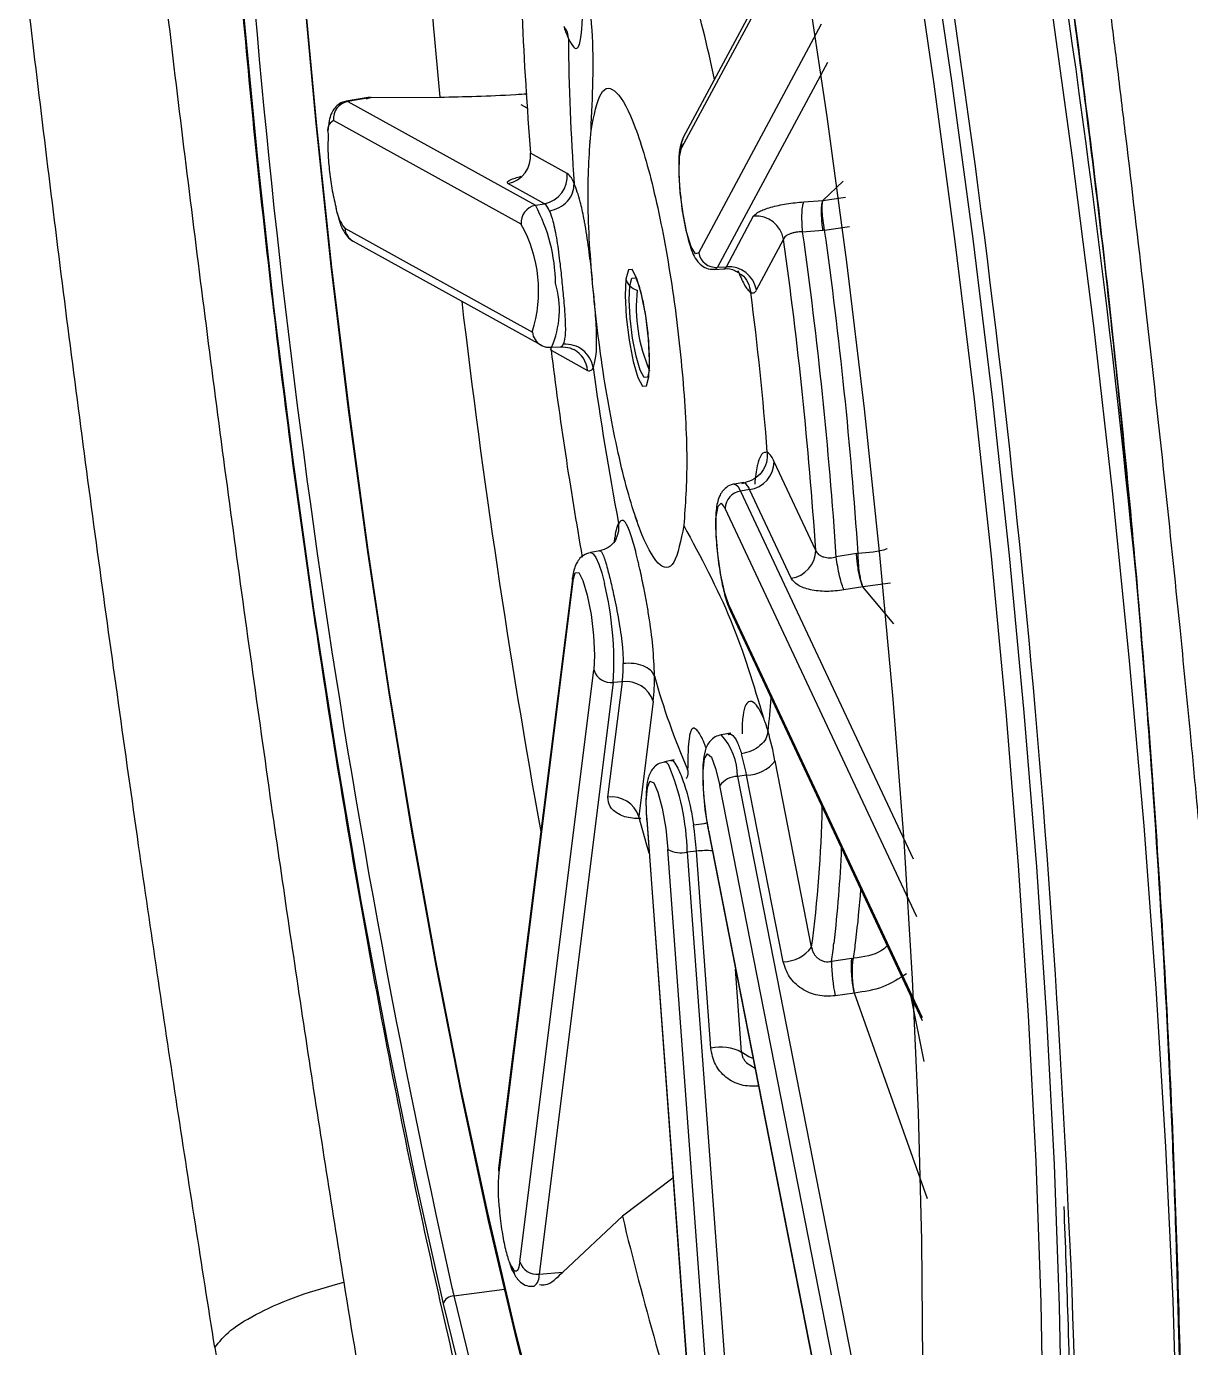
# Model space of a CAD drawing. Extents: x 832 to 912, y 781 to 934.
# Drawn here: x 901.199 to 902.529, y 846.38 to 847.889 of the extents above; entities that cross this region are included whole.
import ezdxf

# ---------------------------------------------------------------- set-up
doc = ezdxf.new("R2010")
doc.units = 0
doc.header["$MEASUREMENT"] = 0
doc.layers.add('1', color=4, linetype='Continuous')

# ---------------------------------------------------------------- blocks, each defined once
blk = doc.blocks.new('2026 SOVEREIGN HL')
at = {"layer": '1', "color": 3, "linetype": 'Continuous', "lineweight": 25}
for p, q in [((70.3589, 50.918), (70.2179, 50.6554)), ((70.3579, 50.9243), (70.2198, 50.6671)), ((70.2374, 50.5356), (70.3779, 50.7972)), ((70.3845, 50.7531), (70.2588, 50.519)), ((69.862, 50.7135), (69.8348, 50.7087)), ((69.8634, 50.7131), (69.8366, 50.7083)), ((69.8366, 50.7083), (70.0509, 50.5898)), ((69.8634, 50.7131), (69.857, 50.711)), ((69.8634, 50.7131), (69.9418, 50.7133)), ((70.0416, 50.7006), (70.0345, 50.7045)), ((70.0347, 50.5681), (69.8203, 50.6866)), ((70.0872, 50.6263), (70.0454, 50.6494)), ((70.0612, 50.5916), (70.0194, 50.6147)), ((70.4026, 50.6174), (70.3793, 50.5953)), ((70.3575, 50.5938), (70.3793, 50.5953)), ((70.3793, 50.5953), (70.4051, 50.5992)), ((70.0509, 50.5898), (70.0612, 50.5916)), ((70.2692, 50.5197), (70.3002, 50.5776)), ((70.3813, 50.5616), (70.4097, 50.5657)), ((69.8331, 50.5636), (70.0474, 50.4451)), ((70.3033, 50.4931), (70.3344, 50.5509)), ((70.3561, 50.5596), (70.3794, 50.5613)), ((70.3813, 50.5616), (70.3794, 50.5613)), ((69.8428, 50.5488), (70.0571, 50.4303)), ((70.2588, 50.519), (70.2692, 50.5197)), ((70.2559, 50.5165), (70.2663, 50.5172)), ((70.0685, 50.4258), (70.0687, 50.4244)), ((70.0687, 50.4244), (70.1105, 50.4012)), ((70.0692, 50.4276), (70.0796, 50.4283)), ((70.3712, 50.1957), (70.3237, 50.2969)), ((70.2889, 50.2733), (70.278, 50.2714)), ((70.2956, 50.2652), (70.2853, 50.2634)), ((70.2853, 50.2634), (70.4824, 49.8433)), ((70.2867, 50.2722), (70.2882, 50.2726)), ((70.2882, 50.2726), (70.2898, 50.273)), ((70.3431, 50.1639), (70.2956, 50.2652)), ((70.4866, 49.7771), (70.2677, 50.2436)), ((70.1411, 50.2055), (70.1416, 50.2102)), ((70.1422, 50.2059), (70.1416, 50.2102)), ((70.1248, 50.1952), (70.1139, 50.1932)), ((70.4176, 50.1922), (70.3945, 50.1882)), ((70.4176, 50.1922), (70.4195, 50.1923)), ((70.0935, 50.1656), (70.0087, 49.4899)), ((70.0938, 50.1607), (70.009, 49.4851)), ((70.4566, 50.1583), (70.4251, 50.1541)), ((70.4251, 50.1542), (70.4034, 50.1505)), ((70.4604, 50.1117), (70.4251, 50.1542)), ((70.2721, 50.1322), (70.4927, 49.662)), ((70.2736, 50.1262), (70.4929, 49.6588)), ((70.033, 49.383), (70.1178, 50.0587)), ((70.1398, 50.0448), (70.055, 49.3692)), ((70.1337, 49.9138), (70.1502, 50.0456)), ((70.1502, 50.0456), (70.1398, 50.0448)), ((70.1855, 50.0235), (70.169, 49.8917)), ((70.2741, 49.9871), (70.2632, 49.9852)), ((70.2739, 49.9855), (70.271, 49.9865)), ((70.2093, 49.9563), (70.1984, 49.9543)), ((70.3664, 49.7424), (70.3246, 49.9554)), ((70.2922, 49.9389), (70.2818, 49.9374)), ((70.2818, 49.9374), (70.4802, 48.9255)), ((70.334, 49.7259), (70.2922, 49.9389)), ((70.473, 48.8488), (70.2615, 49.9271)), ((70.178, 49.8884), (70.2624, 48.7347)), ((70.1783, 49.8875), (70.178, 49.8884)), ((70.1783, 49.8875), (70.2628, 48.7338)), ((70.2488, 49.8762), (70.2487, 49.8748)), ((70.2487, 49.8748), (70.4628, 48.7829)), ((70.2488, 49.8762), (70.4629, 48.7843)), ((70.2867, 48.7004), (70.2023, 49.8541)), ((70.2348, 49.8522), (70.2244, 49.8511)), ((70.2244, 49.8511), (70.3088, 48.6974)), ((70.2513, 49.6272), (70.2348, 49.8522)), ((70.4123, 49.7296), (70.3891, 49.7261)), ((70.2865, 49.6224), (70.2796, 49.7174)), ((70.4153, 49.69), (70.3934, 49.6869)), ((70.4989, 49.4551), (70.4153, 49.69)), ((70.495, 49.612), (70.4803, 49.6856)), ((70.2922, 49.6104), (70.3018, 49.6043)), ((70.208, 49.4786), (70.1503, 49.4351)), ((70.1503, 49.4351), (70.0822, 49.3713)), ((70.055, 49.3692), (70.0822, 49.3713)), ((69.9578, 49.3441), (70.0154, 49.3518))]:
    blk.add_line(p, q, dxfattribs=at)
at = {"layer": '1', "color": 3, "linetype": 'Continuous', "lineweight": 25, "flags": 128}
for points in [[(70.5, 50.9107), (70.5264, 50.7319), (70.5506, 50.5514), (70.5726, 50.3703), (70.592, 50.1897), (70.6089, 50.0106), (70.6232, 49.8343), (70.6347, 49.6618), (70.6434, 49.4941), (70.6492, 49.3323), (70.6521, 49.1774)], [(70.48, 50.9057), (70.5062, 50.728), (70.5302, 50.5486), (70.552, 50.3685), (70.5714, 50.189), (70.5882, 50.0111), (70.6024, 49.8358), (70.6138, 49.6643), (70.6224, 49.4976), (70.6282, 49.3368), (70.6311, 49.1828)], [(70.4933, 49.269), (70.4923, 49.4077), (70.4884, 49.5537), (70.4816, 49.7062), (70.472, 49.864), (70.4596, 50.0259), (70.4445, 50.1907), (70.4268, 50.3574), (70.4067, 50.5247), (70.3842, 50.6913), (70.3596, 50.8562)], [(69.705, 52.0717), (69.6941, 51.9692), (69.6863, 51.8551), (69.6815, 51.7302), (69.6798, 51.5955), (69.6811, 51.452), (69.6856, 51.3008), (69.6931, 51.143), (69.7036, 50.9799), (69.717, 50.8126), (69.7333, 50.6426), (69.7522, 50.471), (69.7737, 50.2991), (69.7975, 50.1284), (69.8236, 49.9599), (69.8516, 49.7952), (69.8815, 49.6353), (69.9129, 49.4816), (69.9456, 49.3352)], [(70.0617, 49.1682), (70.0291, 49.2949), (69.9974, 49.4299), (69.9668, 49.5723), (69.9375, 49.721), (69.9097, 49.8749), (69.8837, 50.0329), (69.8596, 50.1939), (69.8375, 50.3567), (69.8177, 50.5202), (69.8003, 50.6832), (69.7854, 50.8445), (69.7732, 51.0029), (69.7636, 51.1573), (69.7569, 51.3066), (69.7529, 51.4497), (69.7518, 51.5856), (69.7536, 51.7133), (69.7582, 51.8318), (69.7657, 51.9404), (69.7759, 52.0383)], [(70.0601, 49.1798), (70.0279, 49.3053), (69.9964, 49.4391), (69.9661, 49.5801), (69.9371, 49.7274), (69.9096, 49.8799), (69.8838, 50.0364), (69.8599, 50.196), (69.838, 50.3573), (69.8184, 50.5193), (69.8012, 50.6807), (69.7864, 50.8405), (69.7743, 50.9974), (69.7648, 51.1504), (69.7581, 51.2983), (69.7542, 51.4401), (69.7531, 51.5747), (69.7549, 51.7012), (69.7595, 51.8187), (69.7669, 51.9263), (69.777, 52.0232)], [(70.4401, 51.9001), (70.4768, 51.7371), (70.5122, 51.567), (70.5461, 51.3908), (70.5785, 51.2093), (70.6091, 51.0237), (70.6377, 50.8349), (70.6641, 50.644), (70.6883, 50.4521), (70.7101, 50.2602), (70.7293, 50.0695), (70.7459, 49.8809), (70.7597, 49.6956), (70.7707, 49.5146), (70.7789, 49.3388), (70.7841, 49.1693), (70.7864, 49.0071), (70.7857, 48.853), (70.7821, 48.7079), (70.7755, 48.5725), (70.766, 48.4478), (70.7536, 48.3343)], [(69.8348, 50.7087), (69.8351, 50.7087), (69.8366, 50.7083)], [(70.2374, 50.5356), (70.2336, 50.5343), (70.2288, 50.5424), (70.2238, 50.5585), (70.2195, 50.5802), (70.2164, 50.6043), (70.215, 50.627), (70.2155, 50.645), (70.2179, 50.6554)], [(70.1543, 50.5056), (70.1534, 50.4868), (70.1547, 50.4623), (70.158, 50.4359), (70.1626, 50.4116), (70.168, 50.3931), (70.1733, 50.3832), (70.1777, 50.3835), (70.1805, 50.3938)], [(70.1805, 50.3938), (70.1814, 50.4127), (70.1801, 50.4372), (70.1769, 50.4636), (70.1722, 50.4879), (70.1668, 50.5064), (70.1615, 50.5163), (70.1571, 50.516), (70.1543, 50.5056)], [(70.1588, 50.4979), (70.1612, 50.5067), (70.1649, 50.507), (70.1651, 50.5068)], [(70.2588, 50.519), (70.2564, 50.5166), (70.2558, 50.5165)], [(70.1795, 50.3947), (70.1788, 50.3934), (70.175, 50.3931), (70.1705, 50.4016), (70.1659, 50.4174), (70.1619, 50.4382), (70.1591, 50.4608), (70.158, 50.4818), (70.1588, 50.4979)], [(70.278, 50.2714), (70.2791, 50.2713), (70.2821, 50.2689), (70.2853, 50.2634)], [(70.2721, 50.1322), (70.2671, 50.1467), (70.2626, 50.1674), (70.2591, 50.1913), (70.2573, 50.2147), (70.2574, 50.2339), (70.2595, 50.2462), (70.2631, 50.2496), (70.2677, 50.2436)], [(70.1138, 50.1932), (70.1141, 50.1933), (70.1169, 50.1919), (70.1201, 50.1874), (70.1233, 50.18), (70.1266, 50.17), (70.1298, 50.1578)], [(70.0938, 50.1607), (70.0934, 50.1638), (70.0935, 50.1656)], [(70.0938, 50.1607), (70.0964, 50.1702), (70.1004, 50.1704), (70.1052, 50.1614), (70.1101, 50.1445), (70.1144, 50.1224), (70.1173, 50.0983), (70.1185, 50.0759), (70.1178, 50.0587)], [(70.2721, 50.1322), (70.2726, 50.1289), (70.2736, 50.1262)], [(70.2488, 49.8762), (70.245, 49.8997), (70.2428, 49.9235), (70.2425, 49.944), (70.2441, 49.958), (70.2474, 49.9634), (70.2519, 49.9595), (70.2568, 49.9467), (70.2615, 49.9271)], [(70.1984, 49.9543), (70.1999, 49.9541), (70.2029, 49.9513)], [(70.1783, 49.8875), (70.1776, 49.909), (70.1788, 49.9247), (70.1817, 49.9321), (70.186, 49.9303), (70.1909, 49.9194), (70.1957, 49.9011), (70.1997, 49.8781), (70.2023, 49.8541)], [(70.1808, 49.8498), (70.1781, 49.8591), (70.169, 49.8917)], [(70.2996, 49.6154), (70.2946, 49.6173), (70.2865, 49.6224)], [(70.0087, 49.4899), (70.0086, 49.4882), (70.009, 49.4851)], [(70.033, 49.383), (70.0324, 49.3797), (70.0318, 49.3769), (70.031, 49.3748), (70.0302, 49.3733), (70.0292, 49.3725), (70.0282, 49.3723), (70.027, 49.3728), (70.0258, 49.3739)], [(69.9578, 49.3441), (69.9913, 49.207), (70.0228, 49.0896)], [(69.9456, 49.3352), (69.9794, 49.1971), (70.014, 49.0686), (70.0492, 48.9504), (70.0846, 48.8436), (70.1201, 48.749), (70.1553, 48.6672), (70.1899, 48.5989), (70.2238, 48.5446), (70.2567, 48.5047), (70.2883, 48.4796), (70.293, 48.477)]]:
    blk.add_lwpolyline(points, dxfattribs=at)
at = {"layer": '1', "color": 3, "linetype": 'Continuous', "lineweight": 25}
for centre, radius, start, end in [((56.6747, 48.7928), 14.1293, 5.59392, 12.75073), ((78.4594, 51.5381), 8.5574, 181.97591, 185.53111), ((57.003, 48.8254), 13.6707, 2.56777, 9.91044), ((80.7314, 51.7633), 11.042, 183.16699, 192.60365), ((68.3959, 50.3388), 1.901, 11.9816, 15.4908), ((74.2585, 50.9903), 4.2269, 182.495, 184.6263), ((70.1905, 50.8283), 0.1126, 198.3698, 205.2589), ((72.5512, 50.7949), 2.4626, 180.3417, 184.1935), ((69.8402, 50.6887), 0.02, 100.4038, 185.8869), ((69.8257, 50.6755), 0.0123, 115.9504, 201.3459), ((70.2361, 50.6584), 0.0184, 151.8897, 189.4449), ((70.0136, 50.6461), 0.0319, 280.398, 5.8951), ((70.0554, 50.623), 0.0319, 280.4062, 5.8869), ((70.071, 50.6064), 0.0256, 19.1686, 50.7837), ((69.8722, 50.5944), 0.0498, 187.0629, 218.155), ((70.0545, 50.5701), 0.02, 100.403, 185.8877), ((69.8826, 50.499), 0.1912, 0.5539, 28.3476), ((70.0495, 50.5772), 0.0185, 19.1632, 50.7775), ((69.8996, 50.4919), 0.155, 342.4145, 29.4147), ((70.3026, 50.5453), 0.0323, 9.9527, 94.1355), ((69.8521, 50.5655), 0.0191, 185.5832, 240.9693), ((65.4327, 49.8636), 4.9496, 3.8463, 7.9815), ((65.3463, 49.8529), 5.0594, 3.799, 8.0286), ((65.3693, 49.8558), 5.0614, 3.8121, 8.0157), ((70.2573, 50.5391), 0.0202, 189.9551, 274.1333), ((70.2655, 50.5211), 0.00396, 281.5494, 340.2483), ((70.2715, 50.4875), 0.0323, 9.9536, 94.1346), ((70.17, 50.5095), 0.0162, 193.9604, 226.0493), ((69.9724, 50.4704), 0.1059, 336.129, 16.6784), ((70.1736, 50.5132), 0.0213, 225.8311, 252.5282), ((70.3447, 50.4733), 0.1786, 173.7062, 203.8028), ((70.299, 50.4941), 0.00442, 239.3406, 346.3604), ((66.9598, 50.0524), 3.3657, 4.3508, 7.4767), ((79.7637, 51.6321), 9.8645, 186.70528, 190.263), ((70.0665, 50.447), 0.0192, 185.7299, 241.1563), ((70.0786, 50.4325), 0.0043, 283.27, 342.4189), ((74.9225, 51.0348), 4.892, 187.1688, 189.968), ((70.08, 50.3982), 0.0307, 5.6913, 60.925), ((70.1123, 50.4055), 0.00469, 246.6493, 349.4009), ((73.2672, 50.8272), 3.1785, 187.6394, 190.8875), ((70.291, 50.2975), 0.0327, 278.0015, 358.98), ((70.3022, 50.2895), 0.0227, 19.2496, 53.5931), ((70.2881, 50.2432), 0.0204, 97.992, 178.9929), ((70.2801, 50.2598), 0.0164, 19.2376, 53.5878), ((70.1892, 50.2068), 0.0477, 155.1023, 175.8353), ((70.3385, 50.1962), 0.0326, 277.9914, 358.9901), ((69.7551, 50.0677), 0.3854, 356.6022, 13.5264), ((70.1372, 50.0651), 0.0204, 198.2914, 277.3968), ((69.9824, 50.0643), 0.1688, 353.6422, 0.7702), ((69.9539, 50.0493), 0.233, 353.6445, 0.782), ((70.9495, 50.2621), 0.7909, 195.3754, 203.6073), ((70.1544, 50.0132), 0.0327, 18.294, 97.3969), ((69.5069, 50.084), 0.8153, 353.3189, 355.9808), ((70.2095, 49.9368), 0.0723, 0.4754, 42.0134), ((69.9324, 49.8803), 0.3993, 10.835, 15.814), ((70.0077, 49.8844), 0.2896, 10.8438, 15.8129), ((69.9481, 49.8442), 0.2764, 1.4174, 22.7969), ((70.2918, 49.98), 0.041, 270.6151, 323.2282), ((70.2821, 49.9118), 0.0257, 90.6131, 143.2296), ((70.1379, 49.8814), 0.0327, 18.2957, 97.3959), ((68.9899, 49.9278), 1.3889, 352.3284, 358.9487), ((69.7502, 49.8163), 0.4859, 4.2374, 7.7512), ((70.2173, 49.8817), 0.0314, 241.4571, 282.9707), ((70.2461, 49.7517), 0.1011, 86.0627, 96.4281), ((69.0257, 49.9107), 1.3761, 353.1611, 357.6977), ((69.2284, 49.8962), 1.1975, 352.9858, 355.7927), ((70.3335, 49.767), 0.0411, 270.6207, 323.2192), ((69.5473, 49.8525), 0.8512, 351.4622, 352.8728), ((69.5569, 49.8577), 0.8668, 351.5143, 352.8607), ((70.5791, 49.7273), 0.19, 180.3593, 192.2823), ((70.2625, 49.5782), 0.0502, 61.4586, 102.9694), ((70.2204, 49.4672), 0.2121, 175.1783, 186.6647), ((74.1045, 50.3963), 4.0694, 193.6623, 197.913), ((64.423, 49.1109), 6.2455, 354.36542, 3.0013), ((70.0524, 49.3894), 0.0204, 198.2836, 277.4035), ((70.0399, 49.3671), 0.0153, 307.4406, 7.5801), ((69.9573, 49.332), 0.0121, 87.4986, 164.7043), ((75.1183, 50.552), 5.3, 193.0645, 193.1739)]:
    blk.add_arc(centre, radius, start, end, dxfattribs=at)
for points, knots in [([(69.7099, 52.3219), (69.7077, 52.3052), (69.697, 52.2218), (69.6863, 52.0749), (69.6773, 51.884), (69.6746, 51.7023), (69.676, 51.5242), (69.6812, 51.3458), (69.6899, 51.1652), (69.7016, 50.9871), (69.716, 50.8104), (69.733, 50.6343), (69.7526, 50.4589), (69.7746, 50.2841), (69.7991, 50.1102), (69.826, 49.9373), (69.8553, 49.7655), (69.8873, 49.5948), (69.9212, 49.4287), (69.9455, 49.322), (69.9574, 49.27)], [0, 0, 0, 0, 0.018386, 0.091592, 0.161019, 0.223471, 0.281769, 0.342524, 0.400504, 0.456684, 0.511697, 0.565965, 0.619798, 0.673449, 0.727136, 0.781022, 0.835352, 0.890414, 0.94658, 1, 1, 1, 1]), ([(70.5388, 41.6256), (70.5422, 41.6469), (70.5511, 41.7028), (70.5646, 41.7888), (70.58, 41.8897), (70.5962, 41.9977), (70.6146, 42.1232), (70.6348, 42.2663), (70.6538, 42.4052), (70.6706, 42.5322), (70.6846, 42.6408), (70.698, 42.7478), (70.711, 42.8546), (70.7237, 42.9611), (70.7357, 43.0655), (70.7474, 43.1702), (70.7619, 43.304), (70.7852, 43.5274), (70.8131, 43.8214), (70.8401, 44.1403), (70.8603, 44.4064), (70.8749, 44.6195), (70.8843, 44.7682), (70.8899, 44.8634), (70.8935, 44.9259), (70.8983, 45.0117), (70.9045, 45.1277), (70.9114, 45.2705), (70.9177, 45.4134), (70.9235, 45.5563), (70.933, 45.8193), (70.9392, 46.0567), (70.9431, 46.2685), (70.9441, 46.3344), (70.9451, 46.4003), (70.9459, 46.4663), (70.9466, 46.5322), (70.948, 46.6999), (70.9485, 46.9563), (70.9457, 47.2881), (70.9405, 47.5803), (70.934, 47.8328), (70.927, 48.0458), (70.9204, 48.2179), (70.9135, 48.3756), (70.906, 48.5322), (70.897, 48.7021), (70.8871, 48.8719), (70.8763, 49.0417), (70.8646, 49.2114), (70.8525, 49.374), (70.8402, 49.5295), (70.8277, 49.6778), (70.8162, 49.8061), (70.8066, 49.9092), (70.7977, 50.003), (70.7858, 50.1232), (70.7685, 50.2906), (70.7479, 50.4777), (70.7294, 50.6359), (70.7164, 50.7432), (70.7071, 50.8179), (70.6969, 50.8991), (70.6821, 51.0131), (70.6618, 51.1645), (70.6348, 51.3579), (70.6139, 51.4976), (70.6026, 51.5729)], [0, 0, 0, 0, 0.006463, 0.017004, 0.026173, 0.037109, 0.049815, 0.064288, 0.08053, 0.091932, 0.102768, 0.113412, 0.124357, 0.13509, 0.145613, 0.155924, 0.166762, 0.18603, 0.223411, 0.255464, 0.282185, 0.303576, 0.319636, 0.326965, 0.332212, 0.338457, 0.352779, 0.367101, 0.381423, 0.395745, 0.410068, 0.460486, 0.467088, 0.473691, 0.480293, 0.486896, 0.493499, 0.500101, 0.537291, 0.570518, 0.599782, 0.625082, 0.646419, 0.663792, 0.676808, 0.693847, 0.710886, 0.727924, 0.744962, 0.761999, 0.779036, 0.793942, 0.808848, 0.823753, 0.832632, 0.839968, 0.852064, 0.868919, 0.890532, 0.908601, 0.916769, 0.923015, 0.931208, 0.941345, 0.957562, 0.977114, 1, 1, 1, 1]), ([(70.5545, 47.0551), (70.5703, 47.0959), (70.6018, 47.1775), (70.6451, 47.3409), (70.6844, 47.532), (70.7187, 47.7518), (70.7472, 47.997), (70.7693, 48.2653), (70.7843, 48.5539), (70.7916, 48.8599), (70.7907, 49.1804), (70.7813, 49.5122), (70.7632, 49.8522), (70.7363, 50.1971), (70.7008, 50.5438), (70.6568, 50.8889), (70.6053, 51.2302), (70.5652, 51.4507), (70.5452, 51.561)], [0, 0, 0, 0, 0.062507, 0.125014, 0.187513, 0.250001, 0.312485, 0.374971, 0.437465, 0.499969, 0.562483, 0.625003, 0.687522, 0.750034, 0.812535, 0.875025, 0.937509, 1, 1, 1, 1]), ([(70.5462, 51.5501), (70.5682, 51.4288), (70.6106, 51.1942), (70.6622, 50.8433), (70.7031, 50.5145), (70.7339, 50.21), (70.7562, 49.9324), (70.7724, 49.6686), (70.7828, 49.4235), (70.7882, 49.1976), (70.7898, 48.9945), (70.7882, 48.801), (70.7834, 48.6087), (70.7753, 48.4186), (70.7636, 48.2321), (70.7487, 48.0529), (70.7313, 47.8904), (70.7151, 47.7661), (70.7017, 47.6765), (70.6916, 47.614), (70.6818, 47.5588), (70.6724, 47.509), (70.6623, 47.459), (70.6503, 47.404), (70.6353, 47.3417), (70.6171, 47.2749), (70.5958, 47.2063), (70.5803, 47.1674), (70.5721, 47.1467)], [0, 0, 0, 0, 0.069587, 0.134513, 0.194787, 0.250411, 0.301382, 0.347695, 0.397114, 0.439818, 0.47797, 0.51695, 0.557009, 0.598145, 0.640355, 0.683638, 0.72646, 0.764184, 0.785014, 0.803731, 0.820335, 0.836661, 0.852442, 0.872828, 0.897803, 0.927343, 0.96142, 1, 1, 1, 1]), ([(69.5868, 51.2003), (69.5984, 51.0936), (69.6217, 50.8803), (69.6612, 50.5546), (69.7035, 50.2281), (69.7339, 50.0126), (69.7491, 49.9048)], [0, 0, 0, 0, 0.250051, 0.500051, 0.75004, 1, 1, 1, 1]), ([(70.0886, 50.7802), (70.0908, 50.7763), (70.0949, 50.7687), (70.0979, 50.7686), (70.0995, 50.7702), (70.1006, 50.7717), (70.1022, 50.7765), (70.1033, 50.784), (70.1038, 50.7897), (70.1043, 50.7956), (70.1047, 50.8035), (70.1051, 50.8167), (70.1052, 50.8285), (70.1048, 50.8506), (70.1035, 50.8758), (70.1009, 50.897), (70.1, 50.9044)], [0, 0, 0, 0, 0.134769, 0.260429, 0.264026, 0.294684, 0.381579, 0.46378, 0.488702, 0.502895, 0.581085, 0.624602, 0.703977, 0.744159, 0.911384, 1, 1, 1, 1]), ([(70.1144, 50.6754), (70.1162, 50.7136), (70.1198, 50.7899), (70.1066, 50.8662), (70.1001, 50.9044)], [0, 0, 0, 0, 0.499842, 1, 1, 1, 1]), ([(69.5976, 49.8586), (69.5823, 49.9669), (69.5517, 50.1833), (69.5086, 50.5113), (69.4825, 50.7288), (69.4694, 50.8376)], [0, 0, 0, 0, 0.33333, 0.666673, 1, 1, 1, 1]), ([(70.0886, 50.7802), (70.0882, 50.7839), (70.0876, 50.7891), (70.0842, 50.7929), (70.0832, 50.794)], [0, 0, 0, 0, 0.7021788, 1, 1, 1, 1]), ([(69.9418, 50.7133), (69.9694, 50.7139), (70.0007, 50.7146), (70.0371, 50.717), (70.0415, 50.7172)], [0, 0, 0, 0, 0.8796224, 1, 1, 1, 1]), ([(70.1144, 50.6754), (70.1177, 50.6922), (70.1244, 50.7258), (70.1431, 50.7249), (70.1649, 50.6845), (70.1872, 50.6078), (70.2066, 50.5071), (70.2198, 50.3982), (70.2256, 50.2947), (70.2221, 50.2476), (70.2204, 50.2241)], [0, 0, 0, 0, 0.125, 0.25, 0.375, 0.5, 0.625, 0.75, 0.875, 1, 1, 1, 1]), ([(69.835, 50.7083), (69.8342, 50.7083), (69.8306, 50.7082), (69.8253, 50.7048), (69.8203, 50.6996), (69.817, 50.6933), (69.8149, 50.6857), (69.8143, 50.6787), (69.8139, 50.6747)], [0, 0, 0, 0, 0.044917, 0.199035, 0.336544, 0.485897, 0.703105, 1, 1, 1, 1]), ([(69.8143, 50.671), (69.814, 50.6649), (69.8136, 50.6562), (69.8144, 50.6415), (69.8154, 50.6307), (69.8167, 50.6198), (69.819, 50.6048), (69.8213, 50.595), (69.8228, 50.5883)], [0, 0, 0, 0, 0.27145, 0.389531, 0.509235, 0.625995, 0.741666, 1, 1, 1, 1]), ([(70.2204, 50.2241), (70.2171, 50.2073), (70.2104, 50.1737), (70.1917, 50.1746), (70.1699, 50.215), (70.1476, 50.2916), (70.1282, 50.3924), (70.115, 50.5013), (70.1092, 50.6047), (70.1127, 50.6519), (70.1144, 50.6754)], [0, 0, 0, 0, 0.125, 0.25, 0.375, 0.5, 0.625, 0.75, 0.875, 1, 1, 1, 1]), ([(70.1131, 50.6627), (70.1131, 50.6632), (70.1132, 50.6641), (70.1128, 50.6601), (70.1126, 50.6581)], [0, 0, 0, 0, 0.513979, 1, 1, 1, 1]), ([(70.2198, 50.6671), (70.2185, 50.6636), (70.2152, 50.6552), (70.2144, 50.64), (70.2146, 50.6186), (70.2164, 50.603), (70.2171, 50.5961)], [0, 0, 0, 0, 0.19317, 0.475195, 0.769846, 1, 1, 1, 1]), ([(70.0462, 50.649), (70.046, 50.649), (70.0453, 50.6489), (70.045, 50.649), (70.0452, 50.6493), (70.0454, 50.6494)], [0, 0, 0, 0, 0.151979, 0.569826, 1, 1, 1, 1]), ([(70.0194, 50.6147), (70.019, 50.6155), (70.0182, 50.6171), (70.0246, 50.6202), (70.0322, 50.6222), (70.0347, 50.6229)], [0, 0, 0, 0, 0.402072, 0.802179, 1, 1, 1, 1]), ([(70.067, 50.5833), (70.0708, 50.5844), (70.0785, 50.5865), (70.0879, 50.5942), (70.0943, 50.604), (70.0949, 50.6112), (70.0952, 50.6148)], [0, 0, 0, 0, 0.2500263, 0.4999982, 0.7500023, 1, 1, 1, 1]), ([(70.116, 50.5047), (70.1159, 50.5061), (70.1148, 50.5166), (70.1122, 50.5383), (70.1094, 50.5575), (70.1076, 50.5678), (70.1072, 50.5704), (70.1054, 50.5799), (70.1016, 50.5977), (70.0976, 50.6084), (70.0952, 50.6148)], [0, 0, 0, 0, 0.031801, 0.235715, 0.478196, 0.480162, 0.496998, 0.545002, 0.729063, 1, 1, 1, 1]), ([(70.2171, 50.5961), (70.2173, 50.5939), (70.2184, 50.583), (70.222, 50.5635), (70.228, 50.5411), (70.2326, 50.5288), (70.2419, 50.5198), (70.2491, 50.5164), (70.2538, 50.5167), (70.2556, 50.5169)], [0, 0, 0, 0, 0.058157, 0.281294, 0.508774, 0.774387, 0.868082, 0.950586, 1, 1, 1, 1]), ([(70.3794, 50.5613), (70.379, 50.564), (70.3784, 50.5689), (70.3779, 50.5763), (70.3776, 50.5841), (70.3779, 50.5916), (70.3789, 50.5941), (70.3793, 50.5953)], [0, 0, 0, 0, 0.181752, 0.32605, 0.50153, 0.765816, 1, 1, 1, 1]), ([(70.3813, 50.5616), (70.3806, 50.5653), (70.3793, 50.5727), (70.3784, 50.5831), (70.3784, 50.5914), (70.379, 50.594), (70.3793, 50.5953)], [0, 0, 0, 0, 0.247435, 0.494872, 0.744596, 1, 1, 1, 1]), ([(69.823, 50.586), (69.8241, 50.582), (69.8273, 50.5698), (69.8313, 50.5594), (69.8388, 50.5512), (69.8423, 50.5491), (69.8428, 50.5488)], [0, 0, 0, 0, 0.249908, 0.75796, 0.963013, 1, 1, 1, 1]), ([(70.067, 50.5833), (70.0683, 50.5797), (70.0715, 50.5713), (70.0755, 50.5502), (70.0788, 50.5252), (70.0805, 50.5087), (70.0812, 50.5017)], [0, 0, 0, 0, 0.210241, 0.499874, 0.786861, 1, 1, 1, 1]), ([(70.3002, 50.5776), (70.3019, 50.5793), (70.3052, 50.5827), (70.3192, 50.5877), (70.3375, 50.5918), (70.3508, 50.5931), (70.3575, 50.5938)], [0, 0, 0, 0, 0.2519504, 0.5026806, 0.7520439, 1, 1, 1, 1]), ([(70.3561, 50.5596), (70.3558, 50.5634), (70.3553, 50.5709), (70.3554, 50.5814), (70.3561, 50.5898), (70.357, 50.5924), (70.3575, 50.5937)], [0, 0, 0, 0, 0.250001, 0.499999, 0.749999, 1, 1, 1, 1]), ([(70.3561, 50.5596), (70.3536, 50.5595), (70.3498, 50.5593), (70.3451, 50.5583), (70.3418, 50.5573), (70.339, 50.556), (70.3367, 50.5545), (70.335, 50.5528), (70.3346, 50.5515), (70.3344, 50.5509)], [0, 0, 0, 0, 0.235009, 0.355455, 0.478054, 0.603399, 0.731922, 0.864018, 1, 1, 1, 1]), ([(70.1659, 50.5058), (70.166, 50.5057), (70.1661, 50.5054), (70.1679, 50.5016), (70.1706, 50.4932), (70.1741, 50.4783), (70.1776, 50.458), (70.1799, 50.4385), (70.1803, 50.4284), (70.1804, 50.425)], [0, 0, 0, 0, 0.060469, 0.156119, 0.293259, 0.471649, 0.676642, 0.893099, 1, 1, 1, 1]), ([(70.2665, 50.5171), (70.2667, 50.5171), (70.2707, 50.5182), (70.2774, 50.5161), (70.2817, 50.5137), (70.2831, 50.513)], [0, 0, 0, 0, 0.034471, 0.677132, 1, 1, 1, 1]), ([(70.2823, 50.5152), (70.2847, 50.5095), (70.29, 50.4966), (70.2944, 50.4926), (70.2968, 50.4903)], [0, 0, 0, 0, 0.449246, 1, 1, 1, 1]), ([(70.2843, 50.5117), (70.2849, 50.5114), (70.289, 50.5092), (70.2942, 50.5018), (70.2959, 50.4941), (70.2968, 50.4903)], [0, 0, 0, 0, 0.085276, 0.54262, 1, 1, 1, 1]), ([(70.0812, 50.5017), (70.0819, 50.4948), (70.0836, 50.4786), (70.0852, 50.4561), (70.0852, 50.439), (70.0835, 50.4335), (70.0827, 50.4312)], [0, 0, 0, 0, 0.213317, 0.499971, 0.789785, 1, 1, 1, 1]), ([(70.117, 50.4047), (70.1183, 50.409), (70.1205, 50.416), (70.1209, 50.4307), (70.1208, 50.4391), (70.1206, 50.4502), (70.1196, 50.4676), (70.1178, 50.4863), (70.117, 50.494)], [0, 0, 0, 0, 0.290704, 0.475369, 0.530027, 0.559766, 0.81827, 1, 1, 1, 1]), ([(70.0571, 50.4303), (70.0597, 50.429), (70.0635, 50.4272), (70.0677, 50.4278), (70.0691, 50.428)], [0, 0, 0, 0, 0.684649, 1, 1, 1, 1]), ([(70.1169, 50.4047), (70.1159, 50.4084), (70.1137, 50.416), (70.1054, 50.4249), (70.0947, 50.4307), (70.0867, 50.431), (70.0827, 50.4312)], [0, 0, 0, 0, 0.249996, 0.500005, 0.749983, 1, 1, 1, 1]), ([(70.0687, 50.4244), (70.0685, 50.4248), (70.0681, 50.4256), (70.0684, 50.4265), (70.0689, 50.427), (70.069, 50.427)], [0, 0, 0, 0, 0.4479967, 0.882724, 1, 1, 1, 1]), ([(70.0794, 50.428), (70.0833, 50.428), (70.0891, 50.4279), (70.0934, 50.4257), (70.0949, 50.425)], [0, 0, 0, 0, 0.66587, 1, 1, 1, 1]), ([(70.1804, 50.425), (70.1807, 50.4214), (70.1812, 50.4119), (70.1808, 50.4035), (70.1804, 50.3996), (70.1803, 50.3987)], [0, 0, 0, 0, 0.326226, 0.846133, 1, 1, 1, 1]), ([(70.1803, 50.3987), (70.1799, 50.3967), (70.1794, 50.3945), (70.1796, 50.395), (70.1796, 50.3951)], [0, 0, 0, 0, 0.890531, 1, 1, 1, 1]), ([(70.3157, 50.3077), (70.3157, 50.3037), (70.3157, 50.2957), (70.3101, 50.2848), (70.3012, 50.2764), (70.2936, 50.2741), (70.2898, 50.273)], [0, 0, 0, 0, 0.25, 0.500013, 0.749984, 1, 1, 1, 1]), ([(70.3157, 50.3077), (70.3135, 50.3077), (70.3098, 50.3076), (70.3062, 50.2995), (70.3048, 50.2943), (70.3044, 50.2928), (70.3043, 50.2924), (70.3043, 50.2923), (70.3031, 50.2867), (70.3022, 50.279), (70.3014, 50.2714)], [0, 0, 0, 0, 0.3541013, 0.5971773, 0.65975, 0.6763988, 0.6810684, 0.6824876, 0.6832998, 1, 1, 1, 1]), ([(70.2782, 50.2712), (70.2777, 50.2712), (70.2743, 50.2711), (70.269, 50.268), (70.2639, 50.2629), (70.2605, 50.2567), (70.2577, 50.2473), (70.2564, 50.2326), (70.257, 50.2085), (70.2598, 50.1816), (70.2643, 50.1556), (70.2689, 50.1374), (70.2723, 50.1292), (70.2736, 50.1262)], [0, 0, 0, 0, 0.009277, 0.05883, 0.102223, 0.148424, 0.213126, 0.358134, 0.496616, 0.640803, 0.779278, 0.920601, 1, 1, 1, 1]), ([(70.1652, 50.234), (70.1659, 50.2318), (70.1671, 50.2283), (70.1668, 50.2293), (70.1667, 50.2297)], [0, 0, 0, 0, 0.640318, 1, 1, 1, 1]), ([(70.1414, 50.2062), (70.1431, 50.2092), (70.1467, 50.2155), (70.1462, 50.2229), (70.146, 50.2269)], [0, 0, 0, 0, 0.466365, 1, 1, 1, 1]), ([(70.1869, 50.0524), (70.1865, 50.0635), (70.1857, 50.0846), (70.1816, 50.1147), (70.1778, 50.1372), (70.1743, 50.1555), (70.1713, 50.1697), (70.1691, 50.1791), (70.1666, 50.1901), (70.1622, 50.2071), (70.1565, 50.2238), (70.1509, 50.2322), (70.1476, 50.2287), (70.146, 50.2269)], [0, 0, 0, 0, 0.137876, 0.264143, 0.32489, 0.38538, 0.469806, 0.4939, 0.506009, 0.614955, 0.744104, 0.866988, 1, 1, 1, 1]), ([(70.2204, 50.2241), (70.2395, 50.1885), (70.2777, 50.1173), (70.3001, 50.0422), (70.3113, 50.0046)], [0, 0, 0, 0, 0.499843, 1, 1, 1, 1]), ([(70.1417, 50.2062), (70.1394, 50.2035), (70.135, 50.1983), (70.1276, 50.196), (70.1241, 50.195)], [0, 0, 0, 0, 0.517804, 1, 1, 1, 1]), ([(70.1431, 50.2086), (70.1432, 50.2088), (70.1433, 50.2091), (70.1427, 50.2078), (70.1423, 50.207)], [0, 0, 0, 0, 0.398303, 1, 1, 1, 1]), ([(70.1133, 50.193), (70.1107, 50.1922), (70.1057, 50.1906), (70.1003, 50.1854), (70.0968, 50.1795), (70.0947, 50.1731), (70.0939, 50.1681), (70.0935, 50.1656)], [0, 0, 0, 0, 0.18383, 0.350273, 0.522571, 0.752449, 1, 1, 1, 1]), ([(70.1243, 50.1949), (70.1243, 50.1949), (70.1256, 50.196), (70.1285, 50.1903), (70.1327, 50.1774), (70.1358, 50.1644), (70.1371, 50.1589)], [0, 0, 0, 0, 0.010784, 0.373565, 0.733035, 1, 1, 1, 1]), ([(70.3712, 50.1957), (70.3716, 50.1948), (70.3723, 50.1931), (70.3743, 50.191), (70.377, 50.1894), (70.3801, 50.1881), (70.3835, 50.1874), (70.3884, 50.187), (70.3921, 50.1877), (70.3945, 50.1882)], [0, 0, 0, 0, 0.1364243, 0.2687783, 0.3974832, 0.5228903, 0.6454162, 0.7656583, 1, 1, 1, 1]), ([(70.4034, 50.1505), (70.4026, 50.1525), (70.401, 50.1564), (70.3984, 50.1661), (70.3961, 50.1772), (70.3951, 50.1845), (70.3945, 50.1882)], [0, 0, 0, 0, 0.249995, 0.49999, 0.749999, 1, 1, 1, 1]), ([(70.4251, 50.1542), (70.4243, 50.1559), (70.4227, 50.1598), (70.4206, 50.1686), (70.4192, 50.1772), (70.4182, 50.1848), (70.4178, 50.1895), (70.4176, 50.1922)], [0, 0, 0, 0, 0.2228, 0.500638, 0.676849, 0.820141, 1, 1, 1, 1]), ([(70.4526, 50.1975), (70.4523, 50.1974), (70.4437, 50.1939), (70.4314, 50.1931), (70.4195, 50.1923)], [0, 0, 0, 0, 0.031731, 1, 1, 1, 1]), ([(70.4251, 50.1541), (70.4248, 50.155), (70.4242, 50.1564), (70.4236, 50.1587), (70.423, 50.1609), (70.4222, 50.1644), (70.421, 50.1711), (70.4199, 50.1812), (70.4196, 50.1886), (70.4195, 50.1923)], [0, 0, 0, 0, 0.118324, 0.196909, 0.242484, 0.333869, 0.501448, 0.750728, 1, 1, 1, 1]), ([(70.1371, 50.1589), (70.1385, 50.1529), (70.1418, 50.1386), (70.1468, 50.1126), (70.1505, 50.0867), (70.151, 50.0726), (70.1513, 50.0666)], [0, 0, 0, 0, 0.21332, 0.49997, 0.789787, 1, 1, 1, 1]), ([(70.4034, 50.1505), (70.3967, 50.1496), (70.3833, 50.148), (70.3644, 50.1503), (70.3494, 50.1556), (70.3452, 50.1611), (70.3431, 50.1639)], [0, 0, 0, 0, 0.249143, 0.498783, 0.748536, 1, 1, 1, 1]), ([(70.1869, 50.0524), (70.1857, 50.0546), (70.1832, 50.059), (70.1744, 50.064), (70.1633, 50.0669), (70.1553, 50.0667), (70.1513, 50.0666)], [0, 0, 0, 0, 0.250003, 0.499995, 0.75001, 1, 1, 1, 1]), ([(70.3113, 50.0046), (70.3104, 50.0066), (70.3078, 50.0125), (70.3027, 50.0205), (70.2984, 50.0234), (70.2944, 50.0231), (70.2908, 50.0202), (70.2878, 50.008), (70.2868, 49.9957), (70.2872, 49.9869), (70.2872, 49.9862)], [0, 0, 0, 0, 0.075756, 0.216943, 0.41456, 0.433858, 0.605728, 0.796188, 0.983631, 1, 1, 1, 1]), ([(70.2459, 49.9696), (70.2452, 49.9717), (70.2418, 49.9813), (70.2386, 49.9862), (70.2344, 49.9918), (70.2326, 49.9929), (70.2312, 49.9925), (70.2311, 49.9925), (70.231, 49.9925), (70.2307, 49.9923), (70.2293, 49.9914), (70.2283, 49.9891), (70.2275, 49.9862), (70.2272, 49.9852), (70.2264, 49.981), (70.2252, 49.9699), (70.2249, 49.9546), (70.2248, 49.9454)], [0, 0, 0, 0, 0.04965, 0.236119, 0.245583, 0.421393, 0.421491, 0.422307, 0.424636, 0.433529, 0.468304, 0.606052, 0.607661, 0.62068, 0.657198, 0.796226, 1, 1, 1, 1]), ([(70.3166, 49.9892), (70.3158, 49.992), (70.3141, 49.9977), (70.3123, 50.0023), (70.3113, 50.0046)], [0, 0, 0, 0, 0.49706, 1, 1, 1, 1]), ([(70.2633, 49.9849), (70.2608, 49.9843), (70.2559, 49.9831), (70.2504, 49.9782), (70.2466, 49.9725), (70.2438, 49.9645), (70.242, 49.9524), (70.2418, 49.9322), (70.2437, 49.9068), (70.2464, 49.8872), (70.2483, 49.8772), (70.2487, 49.8748)], [0, 0, 0, 0, 0.0582, 0.117169, 0.176225, 0.251083, 0.399033, 0.593506, 0.769869, 0.946436, 1, 1, 1, 1]), ([(70.2712, 49.9855), (70.2724, 49.9858), (70.2755, 49.9867), (70.2813, 49.9783), (70.2849, 49.9678), (70.2864, 49.9634)], [0, 0, 0, 0, 0.270982, 0.693518, 1, 1, 1, 1]), ([(70.3166, 49.9891), (70.3161, 49.9863), (70.315, 49.9805), (70.3079, 49.9725), (70.2981, 49.9662), (70.2903, 49.9643), (70.2864, 49.9634)], [0, 0, 0, 0, 0.249993, 0.499996, 0.749993, 1, 1, 1, 1]), ([(70.1983, 49.9538), (70.1962, 49.9534), (70.1916, 49.9526), (70.1862, 49.948), (70.1822, 49.9424), (70.1793, 49.9349), (70.1774, 49.9235), (70.1769, 49.907), (70.1777, 49.8932), (70.178, 49.8884)], [0, 0, 0, 0, 0.072143, 0.16049, 0.246631, 0.35198, 0.545853, 0.841498, 1, 1, 1, 1]), ([(70.2063, 49.9551), (70.2064, 49.9554), (70.2072, 49.9568), (70.2088, 49.9545), (70.2101, 49.9526)], [0, 0, 0, 0, 0.150803, 1, 1, 1, 1]), ([(70.2101, 49.9526), (70.2116, 49.9502), (70.2151, 49.9446), (70.2217, 49.9273), (70.2279, 49.9049), (70.2306, 49.8887), (70.2317, 49.8818)], [0, 0, 0, 0, 0.2133174, 0.4999696, 0.7897861, 1, 1, 1, 1]), ([(70.2232, 49.9354), (70.2239, 49.9363), (70.2262, 49.9395), (70.2254, 49.9429), (70.2248, 49.9454)], [0, 0, 0, 0, 0.294903, 1, 1, 1, 1]), ([(69.749, 49.9048), (69.7625, 49.8126), (69.7894, 49.6282), (69.8177, 49.4494), (69.8319, 49.3599)], [0, 0, 0, 0, 0.500003, 1, 1, 1, 1]), ([(70.1713, 49.8894), (70.168, 49.8894), (70.1582, 49.8894), (70.1451, 49.8942), (70.1345, 49.9027), (70.134, 49.9101), (70.1337, 49.9138)], [0, 0, 0, 0, 0.14431, 0.4287749, 0.7134226, 1, 1, 1, 1]), ([(70.169, 49.8917), (70.1689, 49.8911), (70.1688, 49.8901), (70.1694, 49.8888), (70.1702, 49.8881), (70.1704, 49.8879)], [0, 0, 0, 0, 0.414812, 0.817324, 1, 1, 1, 1]), ([(70.2471, 49.8841), (70.2459, 49.8839), (70.2412, 49.8831), (70.2357, 49.8824), (70.2317, 49.8818)], [0, 0, 0, 0, 0.258489, 1, 1, 1, 1]), ([(69.6847, 49.2852), (69.6698, 49.3793), (69.6401, 49.5676), (69.6117, 49.7616), (69.5976, 49.8586)], [0, 0, 0, 0, 0.4999954, 1, 1, 1, 1]), ([(70.3664, 49.7424), (70.3667, 49.741), (70.3673, 49.7383), (70.3692, 49.7346), (70.3716, 49.7315), (70.3746, 49.7289), (70.378, 49.7271), (70.3828, 49.7256), (70.3866, 49.7259), (70.3891, 49.7261)], [0, 0, 0, 0, 0.136416, 0.268811, 0.397507, 0.522896, 0.645436, 0.76563, 1, 1, 1, 1]), ([(70.453, 49.7439), (70.4508, 49.742), (70.4404, 49.7333), (70.4258, 49.7313), (70.4142, 49.7298)], [0, 0, 0, 0, 0.208932, 1, 1, 1, 1]), ([(70.3934, 49.6869), (70.3867, 49.6866), (70.3732, 49.686), (70.3545, 49.6943), (70.3398, 49.708), (70.3359, 49.7199), (70.334, 49.7259)], [0, 0, 0, 0, 0.249152, 0.498772, 0.748534, 1, 1, 1, 1]), ([(70.4153, 49.69), (70.4146, 49.6932), (70.4136, 49.6982), (70.4127, 49.7058), (70.4121, 49.7126), (70.4118, 49.7191), (70.4119, 49.7252), (70.4122, 49.728), (70.4123, 49.7296)], [0, 0, 0, 0, 0.222523, 0.354671, 0.500825, 0.680085, 0.82234, 1, 1, 1, 1]), ([(70.4123, 49.7296), (70.4127, 49.7296), (70.4133, 49.7297), (70.4139, 49.7297), (70.4142, 49.7298)], [0, 0, 0, 0, 0.560073, 1, 1, 1, 1]), ([(70.4153, 49.69), (70.415, 49.6916), (70.4145, 49.6944), (70.4141, 49.698), (70.4137, 49.7012), (70.4133, 49.7058), (70.4129, 49.7134), (70.4129, 49.7227), (70.4138, 49.7274), (70.4142, 49.7298)], [0, 0, 0, 0, 0.118327, 0.196912, 0.242484, 0.333858, 0.501449, 0.750723, 1, 1, 1, 1]), ([(70.475, 49.7121), (70.4662, 49.7065), (70.4484, 49.695), (70.4264, 49.6917), (70.4153, 49.69)], [0, 0, 0, 0, 0.493302, 1, 1, 1, 1]), ([(70.3055, 49.5837), (70.2988, 49.5836), (70.2854, 49.5836), (70.2678, 49.5931), (70.255, 49.6081), (70.2525, 49.6208), (70.2513, 49.6272)], [0, 0, 0, 0, 0.249132, 0.498776, 0.748537, 1, 1, 1, 1]), ([(70.2865, 49.6224), (70.2867, 49.6211), (70.2869, 49.6186), (70.2883, 49.6152), (70.2903, 49.6121), (70.2922, 49.6105), (70.2931, 49.6097)], [0, 0, 0, 0, 0.260891, 0.514018, 0.760112, 1, 1, 1, 1]), ([(70.0097, 49.4426), (70.0106, 49.4342), (70.0119, 49.422), (70.0146, 49.4069), (70.0166, 49.3974), (70.0188, 49.3891), (70.022, 49.3798), (70.0242, 49.3763), (70.0258, 49.3739)], [0, 0, 0, 0, 0.271453, 0.389533, 0.509234, 0.625994, 0.741671, 1, 1, 1, 1]), ([(70.6545, 49.4464), (70.6561, 49.4038), (70.6596, 49.3105), (70.6619, 49.2198), (70.6619, 49.1735), (70.6619, 49.1734)], [0, 0, 0, 0, 0.45615, 0.998992, 1, 1, 1, 1]), ([(70.0211, 49.3827), (70.0219, 49.38), (70.0237, 49.3738), (70.026, 49.3706), (70.0273, 49.3688)], [0, 0, 0, 0, 0.437062, 1, 1, 1, 1]), ([(70.0258, 49.3739), (70.0262, 49.3715), (70.0268, 49.3677), (70.0293, 49.365), (70.0302, 49.364)], [0, 0, 0, 0, 0.643441, 1, 1, 1, 1]), ([(69.6847, 49.2852), (69.6898, 49.2917), (69.7002, 49.3052), (69.7349, 49.3255), (69.7781, 49.3447), (69.8142, 49.3549), (69.8319, 49.3599)], [0, 0, 0, 0, 0.245047, 0.500258, 0.755339, 1, 1, 1, 1]), ([(69.8319, 49.3599), (69.8504, 49.247), (69.8874, 49.0211), (69.9448, 48.7014), (70.003, 48.4005), (70.0618, 48.123), (70.121, 47.8718), (70.1803, 47.6501), (70.2396, 47.4608), (70.2988, 47.3063), (70.3576, 47.1887), (70.4159, 47.1106), (70.4735, 47.0696), (70.5109, 47.0768), (70.5296, 47.0803)], [0, 0, 0, 0, 0.083325, 0.166642, 0.249974, 0.333326, 0.416694, 0.500064, 0.583422, 0.666758, 0.750071, 0.833372, 0.916676, 1, 1, 1, 1]), ([(70.0299, 49.3638), (70.0316, 49.362), (70.0349, 49.3585), (70.0421, 49.355), (70.047, 49.3553), (70.0489, 49.3554)], [0, 0, 0, 0, 0.389233, 0.755538, 1, 1, 1, 1]), ([(70.0557, 49.3571), (70.058, 49.3568), (70.0663, 49.3559), (70.0755, 49.3648), (70.0822, 49.3713)], [0, 0, 0, 0, 0.26819, 1, 1, 1, 1]), ([(69.6847, 49.2852), (69.7042, 49.1657), (69.7432, 48.9269), (69.8039, 48.589), (69.8653, 48.271), (69.9273, 47.9777), (69.9897, 47.7122), (70.0522, 47.478), (70.1146, 47.2781), (70.1769, 47.115), (70.2389, 46.9909), (70.3003, 46.9086), (70.3611, 46.8654), (70.4006, 46.8731), (70.4204, 46.8769)], [0, 0, 0, 0, 0.083325, 0.166643, 0.249976, 0.33333, 0.416699, 0.500069, 0.583426, 0.66676, 0.750073, 0.833371, 0.916675, 1, 1, 1, 1])]:
    blk.add_open_spline(points, degree=3, knots=knots, dxfattribs=at)

msp = doc.modelspace()

# ---------------------------------------------------------------- block references
at = {"layer": '1'}
msp.add_blockref('2026 SOVEREIGN HL', (831.7292, 797.0948), dxfattribs=at)

doc.saveas('drawing.dxf')
